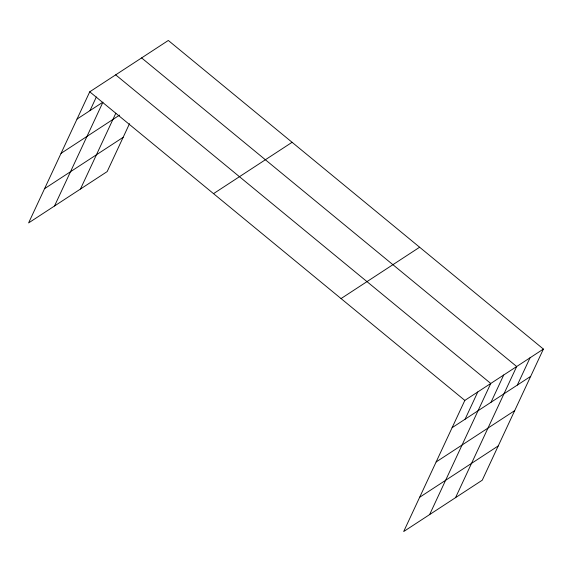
<?xml version="1.0" encoding="UTF-8"?>
<svg xmlns="http://www.w3.org/2000/svg" width="572" height="572" viewBox="0 0 572 572"><rect width="100%" height="100%" fill="white"/><g stroke="black" fill="none" stroke-linecap="round" stroke-linejoin="round"><path stroke-width="0.86" d="M543.4 349.07L464.829 400.414L403.682 531.538L482.253 480.201L543.4 349.07L168.318 40.462L89.747 91.799L28.6 222.93L107.171 171.586L129.508 123.681M89.99 110.61L96.346 96.968M54.526 205.984L102.953 102.138L77.027 119.083M80.452 189.046L115.809 113.235M465.072 419.226L477.792 391.942M429.615 514.6L490.762 383.469L115.673 74.853M490.998 402.28L503.725 374.996M455.541 497.654L516.688 366.53L141.606 57.915M517.324 385.085L530.044 357.8M61.047 153.353L119.577 115.101M44.58 188.66L123.152 137.323M213.528 193.643L292.092 142.299M341.055 298.57L419.619 247.233M452.109 427.692L530.68 376.355M436.129 461.962L514.7 410.624M419.662 497.268L498.233 445.931M89.747 91.799L464.829 400.414"/></g></svg>
